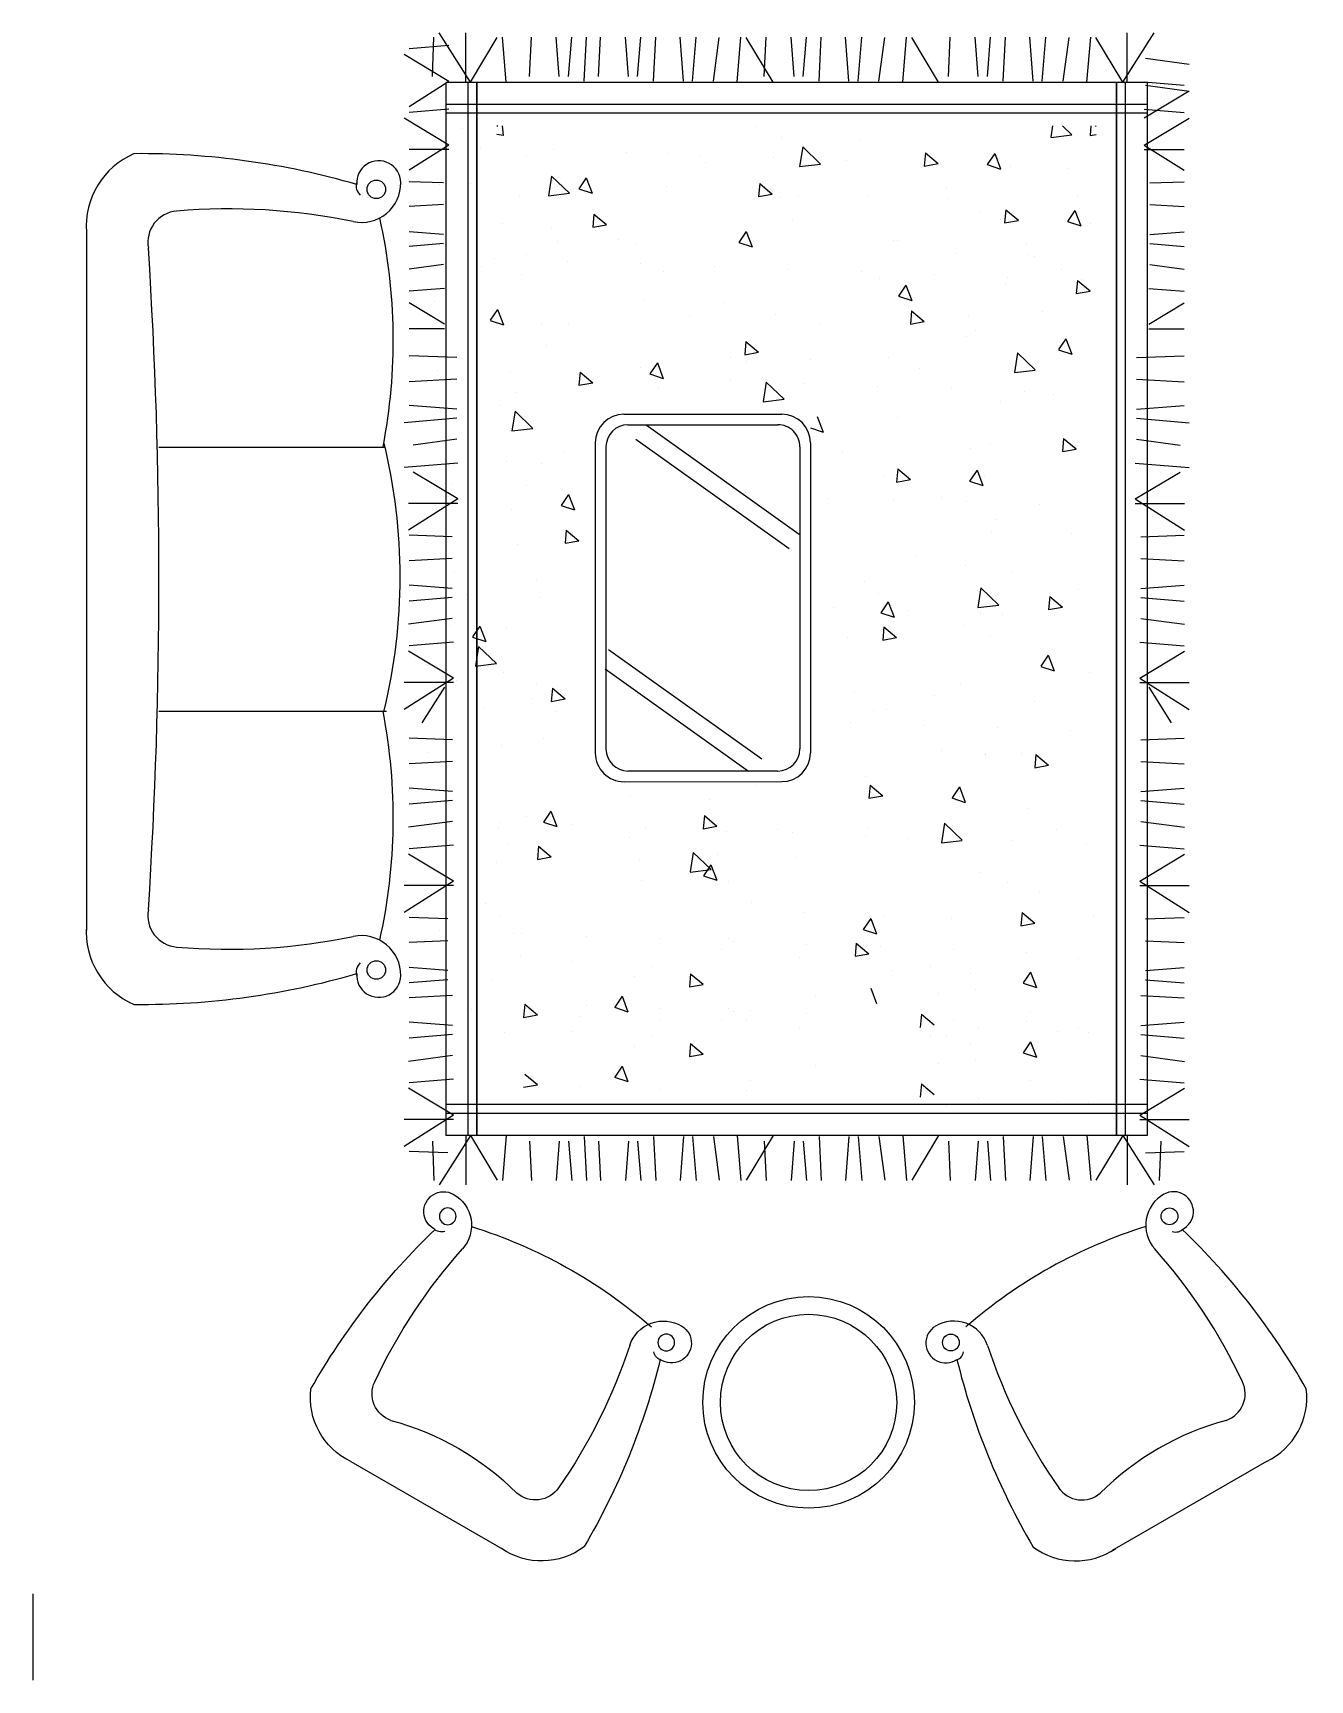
# Model space of a CAD drawing. Extents: x -42728 to 99010, y -18674 to 47645.
# Drawn here: x -19503 to -16607, y -12477 to -8739 of the extents above; entities that cross this region are included whole.
import ezdxf

# ---------------------------------------------------------------- set-up
doc = ezdxf.new("R2010")
doc.units = 0
doc.header["$LTSCALE"] = 100
doc.header["$MEASUREMENT"] = 0
doc.layers.get('0').update_dxf_attribs({"linetype": 'CONTINUOUS'})
doc.layers.add('家具', color=223, linetype='CONTINUOUS')

# ---------------------------------------------------------------- blocks, each defined once
blk = doc.blocks.new('A$C13640642')
at = {"layer": '家具', "color": 3}
for p, q in [((992.4, 3625.7), (921.2, 3737.6)), ((982.2, 3625.7), (982.2, 3737.6)), ((2472.2, 3625.7), (2543.4, 3737.6)), ((2482.4, 3625.7), (2482.4, 3737.6)), ((943.6, 3708.8), (853.3, 3701.2)), ((906.4, 3638.4), (909.6, 3727.8)), ((992.4, 3625.7), (1053.4, 3727.4)), ((1073.7, 3625.7), (1065.2, 3727.8)), ((1126.2, 3638.4), (1130.7, 3727.8)), ((1194, 3638.4), (1187.2, 3727.8)), ((1214.8, 3638.4), (1222.2, 3727.8)), ((1250.7, 3628.2), (1255.7, 3727.8)), ((1283.2, 3638.4), (1287.7, 3727.8)), ((1351, 3638.4), (1344.1, 3727.8)), ((1371.7, 3638.4), (1379.2, 3727.8)), ((1407.7, 3628.2), (1412.6, 3727.8)), ((1475.4, 3628.2), (1467.8, 3727.8)), ((1496.2, 3628.2), (1504.5, 3727.8)), ((1543.4, 3628.2), (1556.9, 3727.4)), ((1597.6, 3625.7), (1606.1, 3727.8)), ((1678.9, 3625.7), (1617.9, 3727.4)), ((1658.9, 3638.4), (1663.3, 3727.8)), ((1726.6, 3638.4), (1719.8, 3727.8)), ((1747.4, 3638.4), (1754.8, 3727.8)), ((1783.3, 3628.2), (1788.3, 3727.8)), ((1851.1, 3628.2), (1843.4, 3727.8)), ((1871.8, 3628.2), (1880.1, 3727.8)), ((1919, 3628.2), (1932.6, 3727.4)), ((1973.2, 3625.7), (1981.7, 3727.8)), ((2054.5, 3625.7), (1993.6, 3727.4)), ((2076.5, 3638.4), (2081, 3727.8)), ((2144.3, 3638.4), (2137.4, 3727.8)), ((2165, 3638.4), (2172.5, 3727.8)), ((2201, 3628.2), (2205.9, 3727.8)), ((2268.7, 3628.2), (2261.1, 3727.8)), ((2289.5, 3628.2), (2297.8, 3727.8)), ((2336.7, 3628.2), (2350.2, 3727.4)), ((2390.9, 3625.7), (2399.4, 3727.8)), ((2472.2, 3625.7), (2411.2, 3727.4)), ((943.6, 3627.4), (841.9, 3688.4)), ((2523.4, 3680.6), (2622.7, 3667.1)), ((943.6, 3627.4), (853.3, 3570)), ((2527.8, 3625.5), (936.7, 3625.5)), ((936.7, 3625.5), (936.7, 1236)), ((986.7, 3625.5), (986.7, 1236)), ((1006.7, 3625.5), (1006.7, 1236)), ((1006.7, 1236), (1006.7, 3625.5)), ((2457.8, 3625.5), (2457.8, 1236)), ((2457.8, 1236), (2457.8, 3625.5)), ((2477.8, 3625.5), (2477.8, 1236)), ((2521, 3626.4), (2611.2, 3618.9)), ((2527.8, 3625.5), (2527.8, 1236)), ((2521, 3545.1), (2622.7, 3606.1)), ((2523.4, 3618.8), (2622.7, 3605.2)), ((943.6, 3564.6), (853.3, 3557.1)), ((2527.8, 3575.5), (936.7, 3575.5)), ((2527.8, 3555.5), (936.7, 3555.5)), ((2521, 3564.6), (2611.2, 3557.1)), ((943.6, 3483.3), (841.9, 3544.3)), ((975.3, 3521.6), (975.3, 3521.6)), ((1054.4, 3526.9), (1052.6, 3525.4)), ((1064.6, 3526.9), (1066.5, 3505)), ((1640.7, 3526.3), (1640.7, 3526.3)), ((2313.1, 3526.9), (2309, 3500.9)), ((2335.2, 3526.9), (2356.5, 3506.4)), ((2400, 3526.9), (2398.1, 3505)), ((2410.2, 3526.9), (2412, 3525.4)), ((2521, 3483.3), (2622.7, 3544.3)), ((943.6, 3483.3), (853.3, 3425.9)), ((1014.4, 3478.7), (1014.4, 3478.7)), ((1066.5, 3504.8), (1052.6, 3507.4)), ((1697.6, 3500.6), (1697.6, 3500.6)), ((1746.1, 3479), (1739.2, 3434.6)), ((1746.1, 3479), (1786.7, 3440.1)), ((1878.3, 3494.3), (1878.3, 3494.3)), ((2309, 3500.7), (2356.5, 3506.3)), ((2398.1, 3504.8), (2412, 3507.4)), ((2521, 3483.3), (2611.2, 3425.9)), ((943.6, 3473.1), (853.3, 3473.1)), ((1119.8, 3456.2), (1119.8, 3456.2)), ((1180.8, 3472.6), (1180.8, 3472.6)), ((1347.3, 3466.5), (1347.3, 3466.5)), ((1442.4, 3464.2), (1442.4, 3464.2)), ((1513.7, 3460.5), (1513.7, 3460.5)), ((1525.3, 3442.8), (1525.3, 3442.8)), ((1680.2, 3454.4), (1680.2, 3454.4)), ((1739.2, 3434.5), (1786.6, 3440)), ((1846.6, 3448.3), (1846.6, 3448.3)), ((2013.1, 3442.2), (2013.1, 3442.2)), ((2024.6, 3465.5), (2022, 3435.6)), ((2022, 3435.5), (2053.3, 3441.2)), ((2024.6, 3465.5), (2053.3, 3441.4)), ((2164.8, 3439), (2195, 3428.8)), ((2181.6, 3463.9), (2164.9, 3439.1)), ((2181.6, 3463.9), (2195.1, 3428.9)), ((2521, 3473.1), (2611.2, 3473.1)), ((1176.3, 3412.8), (1169.4, 3368.3)), ((1176.3, 3412.8), (1216.9, 3373.8)), ((1255.2, 3408.8), (1238.4, 3383.9)), ((1255.2, 3408.8), (1268.6, 3373.8)), ((2179.5, 3436.1), (2179.5, 3436.1)), ((2217.5, 3434.8), (2217.5, 3434.8)), ((2345.9, 3430.1), (2345.9, 3430.1)), ((931, 3397.3), (853.3, 3400.1)), ((921.5, 3394.2), (921.5, 3394.2)), ((991.8, 3396.5), (991.8, 3396.5)), ((1103.4, 3369.8), (1103.4, 3369.8)), ((1169.3, 3368.2), (1216.8, 3373.7)), ((1172.5, 3390.1), (1172.5, 3390.1)), ((1238.4, 3383.8), (1268.6, 3373.7)), ((1438.2, 3388.9), (1438.2, 3388.9)), ((1648.5, 3396.1), (1645.9, 3366.2)), ((1645.9, 3366.1), (1677.2, 3371.9)), ((1648.5, 3396.1), (1677.2, 3372)), ((1696.6, 3364.8), (1696.6, 3364.8)), ((1736.5, 3368.3), (1736.5, 3368.3)), ((1894.8, 3369.1), (1894.8, 3369.1)), ((2071.3, 3387.5), (2071.3, 3387.5)), ((2369.7, 3366.8), (2369.7, 3366.8)), ((2533.6, 3397.3), (2611.2, 3400.1)), ((931, 3348), (853.3, 3344.1)), ((1193.1, 3363.5), (1193.1, 3363.5)), ((1272.4, 3326.7), (1269.8, 3296.8)), ((1272.4, 3326.7), (1301.1, 3302.6)), ((2075.5, 3362.7), (2075.5, 3362.7)), ((2150.3, 3329.4), (2150.3, 3329.4)), ((2206.6, 3336.5), (2204, 3306.6)), ((2206.6, 3336.5), (2235.3, 3312.4)), ((2363.6, 3335), (2346.8, 3310.1)), ((2363.6, 3335), (2377, 3300)), ((2533.6, 3348), (2611.2, 3344.1)), ((797.8, 3318.7), (797.8, 3318.7)), ((1065.1, 3305.9), (1065.1, 3305.9)), ((1175.6, 3294.7), (1175.6, 3294.7)), ((1269.8, 3296.7), (1301.1, 3302.5)), ((1722.5, 3311.3), (1722.5, 3311.3)), ((2195, 3313.3), (2195, 3313.3)), ((2203.9, 3306.5), (2235.3, 3312.3)), ((2346.8, 3310), (2377, 3299.9)), ((2361.5, 3307.2), (2361.5, 3307.2)), ((2399.5, 3305.9), (2399.5, 3305.9)), ((121.6, 3285.3), (121.6, 1700.8)), ((931, 3280.2), (853.3, 3286.2)), ((931, 3259.5), (853.3, 3253)), ((1189, 3264.9), (1189, 3264.9)), ((1328.4, 3269.1), (1328.4, 3269.1)), ((1369.7, 3258.6), (1369.7, 3258.6)), ((1600.9, 3262.2), (1631.2, 3252)), ((1617.8, 3287.2), (1601, 3262.3)), ((1617.8, 3287.2), (1631.2, 3252.1)), ((1629.4, 3259.3), (1629.4, 3259.3)), ((1952.1, 3267.4), (1952.1, 3267.4)), ((1961.5, 3267.7), (1961.5, 3267.7)), ((2253.3, 3258.5), (2253.3, 3258.5)), ((2533.6, 3280.2), (2611.2, 3286.2)), ((2533.6, 3259.5), (2611.2, 3253)), ((1046.4, 3226.1), (1046.4, 3226.1)), ((1118.9, 3235.8), (1118.9, 3235.8)), ((1212.8, 3220.1), (1212.8, 3220.1)), ((2092, 3237.6), (2092, 3237.6)), ((2257.5, 3233.8), (2257.5, 3233.8)), ((2272.7, 3231.2), (2272.7, 3231.2)), ((931, 3212.2), (853.3, 3201.6)), ((1016.7, 3207.1), (1016.7, 3207.1)), ((1108.5, 3189.3), (1108.5, 3189.3)), ((1379.3, 3214), (1379.3, 3214)), ((1431.1, 3197.3), (1431.1, 3197.3)), ((1545.7, 3207.9), (1545.7, 3207.9)), ((1712.2, 3201.8), (1712.2, 3201.8)), ((1878.6, 3195.7), (1878.6, 3195.7)), ((1919.7, 3179.7), (1919.7, 3179.7)), ((2045.1, 3189.7), (2045.1, 3189.7)), ((2211.5, 3183.6), (2211.5, 3183.6)), ((2332.3, 3200.5), (2332.3, 3200.5)), ((2378, 3177.5), (2378, 3177.5)), ((2533.6, 3212.2), (2611.2, 3201.6)), ((933.5, 3158), (853.3, 3151.4)), ((1963.5, 3140.5), (1993.7, 3130.4)), ((1980.3, 3165.5), (1963.6, 3140.6)), ((1980.3, 3165.5), (1993.8, 3130.5)), ((2206.2, 3167.9), (2206.2, 3167.9)), ((2369.3, 3176.2), (2366.7, 3146.3)), ((2366.7, 3146.2), (2398, 3152)), ((2369.3, 3176.2), (2398.1, 3152.1)), ((2531.1, 3158), (2611.2, 3151.4)), ((933.5, 3076.7), (853.3, 3124.8)), ((910.2, 3127.3), (910.2, 3127.3)), ((1053.9, 3110.4), (1037.1, 3085.5)), ((1053.9, 3110.4), (1067.3, 3075.3)), ((1386.2, 3133.4), (1386.2, 3133.4)), ((1566.9, 3127), (1566.9, 3127)), ((1993.2, 3106.8), (1990.6, 3077)), ((1993.2, 3106.8), (2022, 3082.7)), ((2289.2, 3106), (2289.2, 3106)), ((2531.1, 3076.7), (2611.2, 3124.8)), ((933.5, 3066.5), (853.3, 3066.5)), ((1037.1, 3085.4), (1067.3, 3075.2)), ((1153.4, 3078.2), (1153.4, 3078.2)), ((1213.9, 3075.6), (1213.9, 3075.6)), ((1488.2, 3097.3), (1488.2, 3097.3)), ((1685.3, 3097.9), (1685.3, 3097.9)), ((1786.6, 3076.7), (1786.6, 3076.7)), ((1990.6, 3076.8), (2021.9, 3082.6)), ((2121.4, 3095.9), (2121.4, 3095.9)), ((2531.1, 3066.5), (2611.2, 3066.5)), ((1164.4, 3027.8), (1164.4, 3027.8)), ((1617.1, 3037.5), (1614.5, 3007.6)), ((1617.1, 3037.5), (1645.9, 3013.4)), ((2116.9, 3048.2), (2116.9, 3048.2)), ((2139.1, 3062.5), (2139.1, 3062.5)), ((2342.9, 3043.8), (2326.1, 3019)), ((2342.9, 3043.8), (2356.4, 3008.8)), ((961.5, 3000.9), (853.3, 3004.8)), ((1583.4, 3001.8), (1583.4, 3001.8)), ((1614.5, 3007.5), (1645.8, 3013.2)), ((1618.1, 2992.4), (1618.1, 2992.4)), ((1764.1, 2995.5), (1764.1, 2995.5)), ((1940.8, 3000.5), (1940.8, 3000.5)), ((2233.2, 3011.7), (2226.3, 2967.2)), ((2233.2, 3011.7), (2273.8, 2972.8)), ((2326.1, 3018.8), (2356.3, 3008.7)), ((2503.1, 3000.9), (2611.2, 3004.8)), ((917.4, 2972.5), (917.4, 2972.5)), ((1083.9, 2966.5), (1083.9, 2966.5)), ((1241, 2968.1), (1238.4, 2938.2)), ((1241, 2968.1), (1269.8, 2944)), ((1250.3, 2960.4), (1250.3, 2960.4)), ((1378.4, 2977.5), (1378.4, 2977.5)), ((1399.6, 2963.7), (1429.9, 2953.6)), ((1416.5, 2988.7), (1399.7, 2963.8)), ((1416.5, 2988.7), (1429.9, 2953.7)), ((1416.8, 2954.3), (1416.8, 2954.3)), ((2011.6, 2976.1), (2011.6, 2976.1)), ((2226.2, 2967.1), (2273.7, 2972.6)), ((961.5, 2951.6), (853.3, 2946.2)), ((1097.2, 2922.4), (1097.2, 2922.4)), ((1238.4, 2938.1), (1269.7, 2943.9)), ((1411.1, 2944), (1411.1, 2944)), ((1419.9, 2930.4), (1419.9, 2930.4)), ((1583.2, 2948.2), (1583.2, 2948.2)), ((1663.3, 2945.4), (1656.4, 2901)), ((1663.3, 2945.4), (1703.9, 2906.5)), ((1749.7, 2942.1), (1749.7, 2942.1)), ((1916.1, 2936.1), (1916.1, 2936.1)), ((2082.6, 2930), (2082.6, 2930)), ((2249, 2923.9), (2249, 2923.9)), ((2314.1, 2916.7), (2314.1, 2916.7)), ((2503.1, 2951.6), (2611.2, 2946.2)), ((961.5, 2883.8), (853.3, 2892.1)), ((1058.3, 2891.3), (1058.3, 2891.3)), ((1093.5, 2879.1), (1086.6, 2834.7)), ((1093.5, 2879.1), (1134.1, 2840.2)), ((1656.4, 2900.8), (1703.9, 2906.4)), ((2194.9, 2901), (2194.9, 2901)), ((2503.1, 2883.8), (2611.2, 2892.1)), ((961.5, 2863.1), (841.9, 2853.1)), ((1340.7, 2872.4), (1698.7, 2872.4)), ((1349.7, 2848.4), (1689.7, 2848.7)), ((1391, 2848.4), (1738.4, 2600.6)), ((1763.6, 2841.6), (1792.4, 2831.9)), ((1779, 2867), (1792.5, 2832)), ((1961.3, 2863.9), (1961.3, 2863.9)), ((2503.1, 2863.1), (2622.7, 2853.1)), ((961.5, 2815.8), (862.3, 2802.3)), ((905.1, 2807.2), (905.1, 2807.2)), ((1086.6, 2834.5), (1134.1, 2840.1)), ((1275.7, 2807.4), (1275.7, 2103.4)), ((1367.8, 2815.8), (1715.2, 2568)), ((1763.7, 2807.4), (1763.7, 2103.7)), ((2171.4, 2804.3), (2171.4, 2804.3)), ((2338, 2817.6), (2335.3, 2787.7)), ((2338, 2817.6), (2366.7, 2793.5)), ((2503.1, 2815.8), (2602.3, 2802.3)), ((285.9, 2797.9), (798.7, 2797.9)), ((1074.7, 2766.1), (1074.7, 2766.1)), ((1203.5, 2786.6), (1203.5, 2786.6)), ((1299.8, 2798.4), (1299.8, 2112.8)), ((1739.7, 2798.7), (1739.7, 2112.8)), ((1836.6, 2785.1), (1836.6, 2785.1)), ((2127.8, 2795.6), (2127.8, 2795.6)), ((2335.3, 2787.6), (2366.6, 2793.4)), ((964, 2761.6), (841.9, 2751.5)), ((964, 2680.3), (862.3, 2741.3)), ((1153.1, 2760.9), (1153.1, 2760.9)), ((1929.5, 2733.6), (1929.5, 2733.6)), ((1961.9, 2748.2), (1959.2, 2718.3)), ((1961.9, 2748.2), (1990.6, 2724.1)), ((1977.8, 2738.8), (1977.8, 2738.8)), ((2141.6, 2745.4), (2124.8, 2720.5)), ((2141.6, 2745.4), (2155, 2710.4)), ((2158.5, 2732.4), (2158.5, 2732.4)), ((2500.6, 2761.6), (2622.7, 2751.5)), ((2500.6, 2680.3), (2602.3, 2741.3)), ((902.5, 2708.3), (902.5, 2708.3)), ((952.6, 2715.8), (952.6, 2715.8)), ((1119.1, 2709.7), (1119.1, 2709.7)), ((1959.2, 2718.2), (1990.5, 2724)), ((2124.8, 2720.4), (2155, 2710.3)), ((964, 2680.3), (852.1, 2609.2)), ((964, 2670.1), (852.1, 2670.1)), ((1085.9, 2655.5), (1085.9, 2655.5)), ((1198.3, 2665.3), (1228.5, 2655.1)), ((1215.1, 2690.2), (1198.4, 2665.4)), ((1215.1, 2690.2), (1228.6, 2655.2)), ((1805.5, 2680.9), (1805.5, 2680.9)), ((1951.3, 2679.3), (1951.3, 2679.3)), ((2061.6, 2684.5), (2061.6, 2684.5)), ((2117.8, 2673.3), (2117.8, 2673.3)), ((2284.2, 2667.2), (2284.2, 2667.2)), ((2500.6, 2680.3), (2612.5, 2609.2)), ((2500.6, 2670.1), (2612.5, 2670.1)), ((2183.7, 2634.1), (2183.7, 2634.1)), ((951.3, 2594.4), (853.3, 2597.9)), ((1207, 2579.5), (1238.4, 2585.2)), ((1209.7, 2609.5), (1207.1, 2579.6)), ((1209.7, 2609.5), (1238.4, 2585.4)), ((2175, 2607.2), (2175, 2607.2)), ((2355.7, 2600.9), (2355.7, 2600.9)), ((2513.3, 2594.4), (2611.2, 2597.9)), ((951.3, 2545), (853.3, 2540.1)), ((1099.7, 2576.8), (1099.7, 2576.8)), ((2002.7, 2549.4), (2002.7, 2549.4)), ((2513.3, 2545), (2611.2, 2540.1)), ((955.2, 2515.6), (955.2, 2515.6)), ((2116.5, 2528.7), (2116.5, 2528.7)), ((2221.5, 2512.7), (2221.5, 2512.7)), ((951.3, 2477.2), (853.3, 2484.8)), ((1141.8, 2494), (1141.8, 2494)), ((1886.7, 2493.5), (1886.7, 2493.5)), ((2150.4, 2478.1), (2143.5, 2433.6)), ((2150.4, 2478.1), (2191, 2439.1)), ((2372.2, 2475.7), (2372.2, 2475.7)), ((2513.3, 2477.2), (2611.2, 2484.8)), ((951.3, 2456.5), (853.3, 2448.3)), ((984.6, 2463.3), (984.6, 2463.3)), ((1151.1, 2457.2), (1151.1, 2457.2)), ((1816.9, 2432.9), (1816.9, 2432.9)), ((1918.2, 2466.7), (1918.2, 2466.7)), ((1940.3, 2446.9), (1923.5, 2422.1)), ((1940.3, 2446.9), (1953.7, 2411.9)), ((2143.5, 2433.5), (2190.9, 2439)), ((2303.9, 2429), (2335.3, 2434.7)), ((2306.6, 2459), (2304, 2429.1)), ((2306.6, 2459), (2335.3, 2434.9)), ((2513.3, 2456.5), (2611.2, 2448.3)), ((951.3, 2409.2), (852.1, 2395.7)), ((944, 2392.5), (944, 2392.5)), ((1923.5, 2421.9), (1953.7, 2411.8)), ((1983.3, 2426.8), (1983.3, 2426.8)), ((2111.7, 2392.9), (2111.7, 2392.9)), ((2149.8, 2420.7), (2149.8, 2420.7)), ((2199.9, 2417.9), (2199.9, 2417.9)), ((2316.2, 2414.6), (2316.2, 2414.6)), ((2513.3, 2409.2), (2612.5, 2395.7)), ((953.8, 2355.1), (853.3, 2346.7)), ((997, 2366.8), (1027.2, 2356.7)), ((1013.8, 2391.8), (997.1, 2366.9)), ((1013.8, 2391.8), (1027.3, 2356.8)), ((1074.6, 2388.5), (1074.6, 2388.5)), ((1847.1, 2365.2), (1847.1, 2365.2)), ((1927.8, 2359.6), (1959.2, 2365.4)), ((1930.5, 2389.6), (1927.9, 2359.7)), ((1930.5, 2389.6), (1959.2, 2365.5)), ((2172.4, 2367.2), (2172.4, 2367.2)), ((2510.8, 2355.1), (2611.2, 2346.7)), ((953.8, 2273.7), (852.1, 2334.7)), ((1010.8, 2345.5), (1003.9, 2301)), ((1010.8, 2345.5), (1051.4, 2306.6)), ((1305.8, 2338.3), (1653.2, 2090.5)), ((2302.9, 2325.3), (2286.1, 2300.4)), ((2302.9, 2325.3), (2316.3, 2290.3)), ((2510.8, 2273.7), (2612.5, 2334.7)), ((1003.8, 2300.9), (1051.3, 2306.4)), ((1067.5, 2286.3), (1067.5, 2286.3)), ((1297.9, 2294.8), (1623.3, 2062.7)), ((2286.1, 2300.3), (2316.3, 2290.1)), ((2397.1, 2286.3), (2397.1, 2286.3)), ((953.8, 2273.7), (841.9, 2202.6)), ((953.8, 2263.6), (841.9, 2263.6)), ((933.2, 2253.3), (882.4, 2172)), ((960.5, 2267.4), (960.5, 2267.4)), ((1141.2, 2261), (1141.2, 2261)), ((1178.3, 2250.8), (1175.7, 2220.9)), ((1178.3, 2250.8), (1207, 2226.7)), ((2105.2, 2261.8), (2105.2, 2261.8)), ((2510.8, 2273.7), (2622.7, 2202.6)), ((2510.8, 2263.6), (2622.7, 2263.6)), ((2531.4, 2253.3), (2582.2, 2172)), ((1005.2, 2224), (1005.2, 2224)), ((1130.5, 2227.1), (1130.5, 2227.1)), ((1175.6, 2220.8), (1207, 2226.6)), ((1863.6, 2240), (1863.6, 2240)), ((2044.3, 2233.6), (2044.3, 2233.6)), ((2271.5, 2221.1), (2271.5, 2221.1)), ((285.9, 2198.8), (801.9, 2198.8)), ((1022.1, 2203.6), (1022.1, 2203.6)), ((1188.6, 2197.5), (1188.6, 2197.5)), ((1854.4, 2173.2), (1854.4, 2173.2)), ((1907, 2199.8), (1907, 2199.8)), ((1936.7, 2201.9), (1936.7, 2201.9)), ((951.4, 2133.7), (853.3, 2137.2)), ((1157.7, 2135.8), (1157.7, 2135.8)), ((2020.8, 2167.1), (2020.8, 2167.1)), ((2187.3, 2161), (2187.3, 2161)), ((2353.7, 2154.9), (2353.7, 2154.9)), ((2513.2, 2133.7), (2611.2, 2137.2)), ((895.5, 2104.2), (895.5, 2104.2)), ((1063.4, 2121.6), (1063.4, 2121.6)), ((2060.8, 2108.5), (2060.8, 2108.5)), ((2161.1, 2100.3), (2161.1, 2100.3)), ((2161.7, 2101.3), (2161.7, 2101.3)), ((2241.5, 2102.1), (2241.5, 2102.1)), ((2275.2, 2100.3), (2272.6, 2070.4)), ((2275.2, 2100.3), (2303.9, 2076.2)), ((951.4, 2084.3), (853.3, 2079.4)), ((985.4, 2078), (985.4, 2078)), ((1689.7, 2062.8), (1349.8, 2062.8)), ((2272.5, 2070.3), (2303.9, 2076.1)), ((2513.2, 2084.3), (2611.2, 2079.4)), ((951.4, 2016.5), (853.3, 2024)), ((1340.8, 2038.4), (1698.8, 2038.7)), ((1640.2, 2030.2), (1640.2, 2030.2)), ((1888.5, 2050.6), (1888.5, 2050.6)), ((1899.1, 2031), (1896.5, 2001.1)), ((1899.1, 2031), (1927.8, 2006.8)), ((2101.6, 2026.8), (2084.8, 2001.9)), ((2101.6, 2026.8), (2115, 1991.8)), ((2513.2, 2016.5), (2611.2, 2024)), ((951.4, 1995.8), (853.3, 1987.6)), ((1354.9, 2004.3), (1354.9, 2004.3)), ((1535.7, 1997.9), (1535.7, 1997.9)), ((1896.5, 2000.9), (1927.8, 2006.7)), ((2084.7, 2001.8), (2115, 1991.7)), ((2094, 1994.9), (2094, 1994.9)), ((2513.2, 1995.8), (2611.2, 1987.6)), ((951.4, 1948.5), (852.2, 1935)), ((890.9, 1952.9), (890.9, 1952.9)), ((1057.3, 1946.8), (1057.3, 1946.8)), ((1119.3, 1960.1), (1119.3, 1960.1)), ((1175.1, 1971.7), (1158.3, 1946.8)), ((1158.3, 1946.7), (1188.5, 1936.6)), ((1175.1, 1971.7), (1188.5, 1936.7)), ((1182.7, 1946.5), (1182.7, 1946.5)), ((1523, 1961.6), (1520.4, 1931.7)), ((1523, 1961.6), (1551.7, 1937.5)), ((2067.6, 1944.5), (2060.7, 1900)), ((2067.6, 1944.5), (2108.2, 1905.5)), ((2258, 1976.9), (2258, 1976.9)), ((2513.2, 1948.5), (2612.4, 1935)), ((1055.3, 1932.4), (1055.3, 1932.4)), ((1223.8, 1940.8), (1223.8, 1940.8)), ((1353.6, 1911.8), (1353.6, 1911.8)), ((1390.2, 1934.7), (1390.2, 1934.7)), ((1520.4, 1931.6), (1551.7, 1937.4)), ((1556.7, 1928.6), (1556.7, 1928.6)), ((1573, 1924.8), (1573, 1924.8)), ((1688.4, 1931), (1688.4, 1931)), ((1723.1, 1922.5), (1723.1, 1922.5)), ((1889.6, 1916.5), (1889.6, 1916.5)), ((1895.7, 1932.8), (1895.7, 1932.8)), ((1986.8, 1910.3), (1986.8, 1910.3)), ((2056, 1910.4), (2056, 1910.4)), ((2085.7, 1919.1), (2085.7, 1919.1)), ((2321.6, 1929.5), (2321.6, 1929.5)), ((953.9, 1813), (852.2, 1874)), ((953.9, 1894.3), (853.3, 1886)), ((1075.7, 1898.2), (1075.7, 1898.2)), ((1146.9, 1892.2), (1144.3, 1862.3)), ((1146.9, 1892.2), (1175.6, 1868.1)), ((1497.8, 1878.2), (1490.9, 1833.7)), ((1497.8, 1878.2), (1538.4, 1839.2)), ((1552.1, 1872.8), (1552.1, 1872.8)), ((2060.7, 1899.9), (2108.2, 1905.4)), ((2222.5, 1904.3), (2222.5, 1904.3)), ((2388.9, 1898.2), (2388.9, 1898.2)), ((2510.7, 1894.3), (2611.2, 1886)), ((2510.7, 1813), (2612.4, 1874)), ((1052.1, 1854.7), (1052.1, 1854.7)), ((1144.3, 1862.2), (1175.6, 1868)), ((1374.8, 1862.8), (1374.8, 1862.8)), ((1490.9, 1833.6), (1538.4, 1839.1)), ((1537.7, 1850), (1520.9, 1825.2)), ((1537.7, 1850), (1551.1, 1815)), ((1732.9, 1866.4), (1732.9, 1866.4)), ((2149.8, 1833.4), (2149.8, 1833.4)), ((953.9, 1813), (842, 1741.9)), ((953.9, 1802.9), (842, 1802.9)), ((1379.9, 1814.9), (1379.9, 1814.9)), ((1520.9, 1825), (1551.1, 1814.9)), ((1578.7, 1811.2), (1578.7, 1811.2)), ((2211.8, 1809.7), (2211.8, 1809.7)), ((2510.7, 1813), (2622.6, 1741.9)), ((2510.7, 1802.9), (2622.6, 1802.9)), ((1027, 1762.2), (1027, 1762.2)), ((1628.9, 1763.3), (1628.9, 1763.3)), ((2282.9, 1787.6), (2282.9, 1787.6)), ((941.2, 1727.1), (853.3, 1730.2)), ((1059.3, 1736), (1059.3, 1736)), ((1749.3, 1741.2), (1749.3, 1741.2)), ((1900.3, 1728.4), (1883.5, 1703.5)), ((1900.3, 1728.4), (1913.7, 1693.4)), ((1930.1, 1734.9), (1930.1, 1734.9)), ((2082.7, 1727.9), (2082.7, 1727.9)), ((2243.8, 1741.7), (2241.2, 1711.8)), ((2243.8, 1741.7), (2272.6, 1717.6)), ((2405.3, 1736), (2405.3, 1736)), ((2523.4, 1727.1), (2611.2, 1730.2)), ((922.9, 1700.4), (922.9, 1700.4)), ((1089.3, 1694.3), (1089.3, 1694.3)), ((1108, 1693.2), (1108, 1693.2)), ((1255.8, 1688.2), (1255.8, 1688.2)), ((1422.2, 1682.1), (1422.2, 1682.1)), ((1577.1, 1683.4), (1577.1, 1683.4)), ((1883.4, 1703.4), (1913.6, 1693.2)), ((2241.2, 1711.7), (2272.5, 1717.5)), ((941.2, 1677.7), (853.3, 1673.3)), ((1561.7, 1657.9), (1561.7, 1657.9)), ((1588.7, 1676.1), (1588.7, 1676.1)), ((1755.1, 1670), (1755.1, 1670)), ((1867.7, 1672.3), (1865.1, 1642.4)), ((1865.1, 1642.3), (1896.4, 1648.1)), ((1867.7, 1672.3), (1896.5, 1648.2)), ((1884.4, 1665.9), (1884.4, 1665.9)), ((1921.6, 1663.9), (1921.6, 1663.9)), ((2088, 1657.8), (2088, 1657.8)), ((2254.5, 1651.7), (2254.5, 1651.7)), ((2523.4, 1677.7), (2611.2, 1673.3)), ((941.2, 1609.9), (853.3, 1616.7)), ((1105.3, 1640.9), (1105.3, 1640.9)), ((1224.2, 1630.7), (1224.2, 1630.7)), ((1403.7, 1620.2), (1403.7, 1620.2)), ((1738.5, 1639.4), (1738.5, 1639.4)), ((1946.5, 1609.7), (1946.5, 1609.7)), ((2036.8, 1618.7), (2036.8, 1618.7)), ((2371.6, 1637.9), (2371.6, 1637.9)), ((2523.4, 1609.9), (2611.2, 1616.7)), ((941.2, 1589.2), (853.3, 1581.9)), ((1040.8, 1587.8), (1040.8, 1587.8)), ((1363.5, 1595.9), (1363.5, 1595.9)), ((1491.6, 1602.9), (1489, 1573.1)), ((1489, 1572.9), (1520.3, 1578.7)), ((1491.6, 1602.9), (1520.4, 1578.8)), ((1900.3, 1570), (1913.7, 1535)), ((2127.3, 1603.3), (2127.3, 1603.3)), ((2262.8, 1606.7), (2246, 1581.8)), ((2246, 1581.7), (2276.2, 1571.6)), ((2262.8, 1606.7), (2276.3, 1571.7)), ((2523.4, 1589.2), (2611.2, 1581.9)), ((951.4, 1553.3), (853.3, 1548.4)), ((1115.5, 1533.6), (1112.9, 1503.7)), ((1115.5, 1533.6), (1144.3, 1509.5)), ((1336.4, 1551.6), (1319.6, 1526.7)), ((1336.4, 1551.6), (1349.8, 1516.6)), ((1774.3, 1551.9), (1774.3, 1551.9)), ((2054.5, 1556.8), (2054.5, 1556.8)), ((2138.6, 1566.5), (2138.6, 1566.5)), ((2513.2, 1553.3), (2611.2, 1548.4)), ((995.6, 1521), (995.6, 1521)), ((1112.9, 1503.6), (1144.2, 1509.3)), ((1240.7, 1505.5), (1240.7, 1505.5)), ((1255.8, 1529.8), (1255.8, 1529.8)), ((1319.5, 1526.6), (1349.8, 1516.4)), ((1421.4, 1499.2), (1421.4, 1499.2)), ((1422.2, 1523.8), (1422.2, 1523.8)), ((1561.7, 1499.5), (1561.7, 1499.5)), ((1577.1, 1525), (1577.1, 1525)), ((1588.7, 1517.7), (1588.7, 1517.7)), ((1617.6, 1496.4), (1617.6, 1496.4)), ((1628.7, 1519.6), (1628.7, 1519.6)), ((1755.1, 1511.6), (1755.1, 1511.6)), ((2015.4, 1511), (2012.8, 1481.1)), ((2015.4, 1511), (2044.2, 1486.9)), ((2088, 1499.4), (2088, 1499.4)), ((2261.9, 1518.1), (2261.9, 1518.1)), ((951.4, 1485.5), (853.3, 1493)), ((951.4, 1464.8), (853.3, 1456.6)), ((1070.5, 1469.1), (1070.5, 1469.1)), ((1224.2, 1472.3), (1224.2, 1472.3)), ((1403.7, 1461.8), (1403.7, 1461.8)), ((1738.5, 1481), (1738.5, 1481)), ((2036.8, 1460.4), (2036.8, 1460.4)), ((2071.4, 1461), (2071.4, 1461)), ((2143.8, 1478.2), (2143.8, 1478.2)), ((2254.5, 1493.4), (2254.5, 1493.4)), ((2324.5, 1471.8), (2324.5, 1471.8)), ((2371.6, 1479.5), (2371.6, 1479.5)), ((2394.1, 1469.1), (2394.1, 1469.1)), ((2513.2, 1485.5), (2611.2, 1493)), ((2513.2, 1464.8), (2611.2, 1456.6)), ((1363.5, 1437.5), (1363.5, 1437.5)), ((1491.6, 1444.6), (1489, 1414.7)), ((1489, 1414.6), (1520.3, 1420.3)), ((1491.6, 1444.6), (1520.4, 1420.5)), ((2127.3, 1444.9), (2127.3, 1444.9)), ((2262.8, 1448.3), (2246, 1423.5)), ((2246, 1423.3), (2276.2, 1413.2)), ((2262.8, 1448.3), (2276.3, 1413.3)), ((951.4, 1417.5), (852.2, 1404)), ((1336.4, 1393.2), (1319.6, 1368.3)), ((1336.4, 1393.2), (1349.8, 1358.2)), ((1774.3, 1393.5), (1774.3, 1393.5)), ((2054.5, 1398.5), (2054.5, 1398.5)), ((2138.6, 1408.1), (2138.6, 1408.1)), ((2513.2, 1417.5), (2612.4, 1404)), ((953.9, 1363.3), (853.3, 1355)), ((1112.9, 1345.2), (1144.2, 1351)), ((1115.5, 1375.2), (1144.3, 1351.1)), ((1240.7, 1347.1), (1240.7, 1347.1)), ((1319.5, 1368.2), (1349.8, 1358.1)), ((1628.7, 1361.2), (1628.7, 1361.2)), ((2015.4, 1352.6), (2012.8, 1322.7)), ((2015.4, 1352.6), (2044.2, 1328.5)), ((2261.9, 1359.7), (2261.9, 1359.7)), ((2510.7, 1363.3), (2611.2, 1355)), ((953.9, 1282), (852.2, 1343)), ((1421.4, 1340.8), (1421.4, 1340.8)), ((1617.6, 1338), (1617.6, 1338)), ((2143.8, 1319.8), (2143.8, 1319.8)), ((2324.5, 1313.4), (2324.5, 1313.4)), ((2394.1, 1310.7), (2394.1, 1310.7)), ((2510.7, 1282), (2612.4, 1343)), ((953.9, 1282), (842, 1210.9)), ((953.9, 1271.9), (842, 1271.9)), ((2527.8, 1306), (936.7, 1306)), ((2527.8, 1286), (936.7, 1286)), ((2071.4, 1302.7), (2071.4, 1302.7)), ((2510.7, 1282), (2622.6, 1210.9)), ((2510.7, 1271.9), (2622.6, 1271.9)), ((992.4, 1235.8), (921.2, 1123.9)), ((2527.8, 1236), (936.7, 1236)), ((982.2, 1235.8), (982.2, 1123.9)), ((992.4, 1235.8), (1053.4, 1134.1)), ((1073.7, 1235.8), (1065.2, 1133.7)), ((1597.6, 1235.8), (1606.1, 1133.7)), ((1678.9, 1235.8), (1617.9, 1134.1)), ((1973.2, 1235.8), (1981.7, 1133.7)), ((2054.5, 1235.8), (1993.6, 1134.1)), ((2390.9, 1235.8), (2399.4, 1133.7)), ((2472.2, 1235.8), (2411.2, 1134.1)), ((2472.2, 1235.8), (2543.4, 1123.9)), ((2482.4, 1235.8), (2482.4, 1123.9)), ((941.2, 1196.1), (853.3, 1199.2)), ((906.4, 1223.2), (909.6, 1133.7)), ((1126.2, 1223.2), (1130.7, 1133.7)), ((1194, 1223.2), (1187.2, 1133.7)), ((1214.8, 1223.2), (1222.2, 1133.7)), ((1250.7, 1233.3), (1255.7, 1133.7)), ((1283.2, 1223.2), (1287.7, 1133.7)), ((1351, 1223.2), (1344.1, 1133.7)), ((1371.7, 1223.2), (1379.2, 1133.7)), ((1407.7, 1233.3), (1412.6, 1133.7)), ((1475.4, 1233.3), (1467.8, 1133.7)), ((1496.2, 1233.3), (1504.5, 1133.7)), ((1543.4, 1233.3), (1556.9, 1134.1)), ((1658.9, 1223.2), (1663.3, 1133.7)), ((1726.6, 1223.2), (1719.8, 1133.7)), ((1747.4, 1223.2), (1754.8, 1133.7)), ((1783.3, 1233.3), (1788.3, 1133.7)), ((1851.1, 1233.3), (1843.4, 1133.7)), ((1871.8, 1233.3), (1880.1, 1133.7)), ((1919, 1233.3), (1932.6, 1134.1)), ((2076.5, 1223.2), (2081, 1133.7)), ((2144.3, 1223.2), (2137.4, 1133.7)), ((2165, 1223.2), (2172.5, 1133.7)), ((2201, 1233.3), (2205.9, 1133.7)), ((2268.7, 1233.3), (2261.1, 1133.7)), ((2289.5, 1233.3), (2297.8, 1133.7)), ((2336.7, 1233.3), (2350.2, 1134.1)), ((2523.4, 1196.1), (2611.2, 1199.2)), ((2558.2, 1223.2), (2555, 1133.7)), ((720.9, 496.1), (1071.2, 293.8)), ((2798.2, 496.1), (2447.9, 293.8)), ((0, 195.9), (0, 0))]:
    blk.add_line(p, q, dxfattribs=at)
for centre, radius in [((779, 3382.7), 21.1), ((779, 1611.3), 21.1), ((2578.2, 1052.3), 19), ((1759.5, 630), 240), ((1759.5, 630), 200), ((2082.3, 766), 19)]:
    blk.add_circle(centre, radius, dxfattribs=at)
for centre, radius, start, end in [((299.3, 3299.5), 178.3, 112.9501, 184.5748), ((242.9, 1704), 1759.7, 73.7727, 90.4267), ((784.4, 3397.6), 49.9, 0.8224, 184.6167), ((744.8, 3397.1), 89.6, 258.3037, 0.8224), ((760.6, 3390.2), 27.4, 162.7132, 228.9594), ((331.9, 3262.4), 71.3, 94.821, 190.6361), ((443.4, 1941.2), 1397.2, 78.3037, 94.821), ((-451.2, 3040.7), 1268.6, 348.9987, 12.6235), ((-11451.5, 2498.4), 11737.4, 356.33223, 3.66777), ((1340.7, 2807.4), 65, 90.0503, 180), ((1349.8, 2798.4), 50, 90.0503, 180), ((1689.7, 2798.7), 50, 0, 90.0503), ((1698.7, 2807.4), 65, 0, 90), ((-452.8, 2503.2), 1285.7, 346.3602, 13.6398), ((-451.2, 1956), 1268.6, 347.3765, 11.0013), ((1340.7, 2103.4), 65, 180, 270.0503), ((1349.8, 2112.8), 50, 180, 270), ((1689.7, 2112.8), 50, 270, 0), ((1698.7, 2103.7), 65, 270.0503, 0), ((331.9, 1734.3), 71.3, 169.3639, 265.179), ((299.3, 1697.2), 178.3, 175.4252, 247.0499), ((443.4, 3055.6), 1397.2, 265.179, 281.6963), ((744.8, 1599.6), 89.6, 359.1776, 101.6963), ((760.6, 1606.5), 27.4, 131.0406, 197.2868), ((242.9, 3292.7), 1759.7, 269.5733, 286.2273), ((784.4, 1599.1), 49.9, 175.3833, 359.1776), ((2604.8, 1032.1), 80.6, 119.1776, 221.6963), ((2587.5, 1063.2), 44.9, 295.3833, 119.1776), ((2865.3, -60.4), 1141.7, 107.3765, 131.0013), ((2592.4, 1041.4), 24.7, 251.0406, 317.2868), ((1511.1, -121), 1583.8, 29.5733, 46.2273), ((1605.7, 142), 1257.5, 25.179, 41.6963), ((2070.4, 764.7), 44.9, 120.8224, 304.6167), ((2088.6, 734.1), 80.6, 18.3037, 120.8224), ((3359.1, 1154.3), 1257.5, 198.3037, 214.821), ((2086.8, 749.5), 24.7, 282.7132, 348.9594), ((3634.1, 1104.8), 1583.8, 193.7727, 210.4267), ((2685.6, 649.7), 64.2, 289.3639, 25.179), ((2729.3, 641), 160.4, 295.4252, 7.0499), ((2873.1, -28.5), 639.6, 105.0545, 134.9455), ((2379.4, 472.9), 64.2, 214.821, 310.6361), ((2365.1, 430.7), 160.4, 232.9501, 304.5748)]:
    blk.add_arc(centre, radius, start, end, dxfattribs=at)
at = {"layer": '家具', "color": 3, "extrusion": (0, 0, -1)}
for centre, major_axis, start_param, end_param in [((931.6, 1063.2), (-31.8, 31.8), 4.370012, 7.577829), ((914.2, 1032.1), (-57, 57), 1.294644, 3.083932), ((940.9, 1052.3), (-13.4, 13.4), 2.87979326577937, 9.162978572958956), ((2008, -121), (-1371.7, 791.6), -0.007225, 0.283442), ((926.7, 1041.4), (-17.4, 17.4), 3.596086, 4.752302), ((653.8, -60.4), (-988.8, 570.8), 1.350504, 1.762834), ((1913.4, 142), (-1089.2, 628.5), -0.083934, 0.204346), ((1430.4, 734.1), (-57, 57), 5.817247, 7.606535), ((1436.7, 766), (-13.4, 13.4), 2.87979326577937, 9.162978572958956), ((1448.7, 764.7), (-31.8, 31.8), 1.32335, 4.531167), ((160, 1154.3), (-1089, 628.8), 2.937402, 3.225682), ((-115.1, 1104.8), (-1372.1, 790.9), 2.859059, 3.149726), ((1432.2, 749.5), (-17.4, 17.4), 4.148878, 5.305093), ((833.4, 649.7), (-45.4, 45.4), 4.264954, 5.937244), ((789.8, 641), (-138.9, 80.3), 4.632287, 5.882373), ((646, -28.5), (-553.9, 319.9), 1.309857, 1.831555), ((1139.7, 472.9), (-45.4, 45.4), 2.963935, 4.636225), ((1153.9, 430.7), (-139, 80.1), 3.543001, 4.793087)]:
    blk.add_ellipse(centre, major_axis=major_axis, ratio=1, start_param=start_param, end_param=end_param, dxfattribs=at)

msp = doc.modelspace()

# ---------------------------------------------------------------- block references
msp.add_blockref('A$C13640642', (-19503.49685, -12476.94649))

doc.saveas('drawing.dxf')
